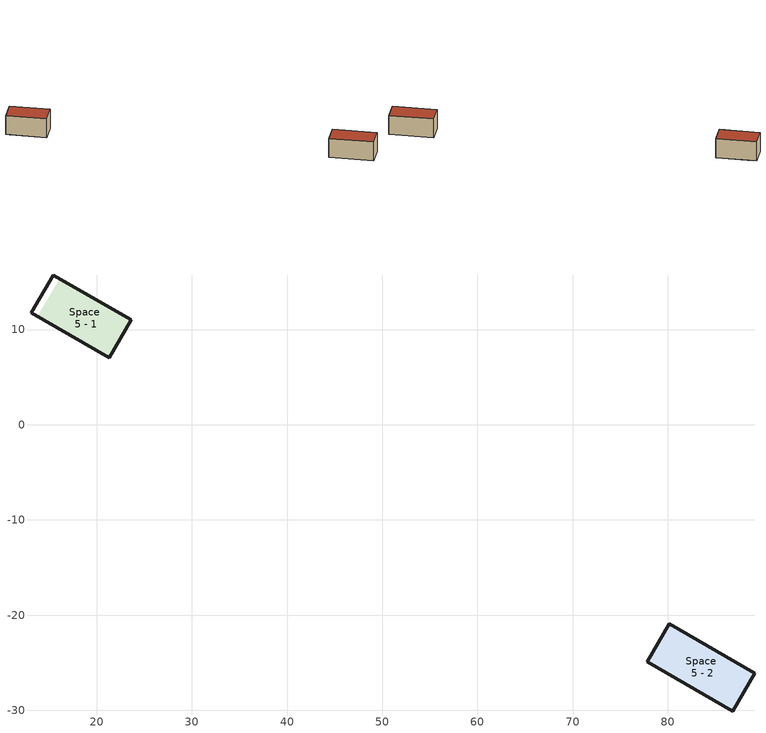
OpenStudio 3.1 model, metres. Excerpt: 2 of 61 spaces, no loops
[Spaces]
Space 5 - 1
 floor to Space 4 - 4 (Interior Floor): 23.61,11.01 21.33,7.05 13.84,11.37 16.12,15.33 z19.51
 wall outside (ASHRAE 189.1-2009 ExtWall Mass ClimateZone 5): 15.43,15.73 13.15,11.77 21.33,7.05 23.61,11.01 15.43,15.73 z19.51:24.38
 roof outside (ASHRAE 189.1-2009 ExtRoof IEAD ClimateZone 2-5): 21.33,7.05 23.61,11.01 15.43,15.73 13.15,11.77 z24.38
Space 5 - 2
 floor to Space 4 - 2: 77.86,-24.88 80.14,-20.93 89.12,-26.11 86.83,-30.07 z19.51
 wall outside (ASHRAE 189.1-2009 ExtWall Mass ClimateZone 5): 77.86,-24.88 86.83,-30.07 89.12,-26.11 80.14,-20.93 77.86,-24.88 z19.51:24.38
 roof outside (ASHRAE 189.1-2009 ExtRoof IEAD ClimateZone 2-5): 86.83,-30.07 89.12,-26.11 80.14,-20.93 77.86,-24.88 z24.38
[Building]
CoorsTEK: North Axis {deg}=30; Space Type=CK Space_Default; Default Construction Set=Default CK Construction; Default Schedule Set=CK Default
[Site]
BROOMFIELD-JEFFCO: Latitude {deg}=39.91; Longitude {deg}=-105.12; Time Zone {hr}=-7; Elevation {m}=1728
[ClimateZones]
Climate Zone Value 1=5B; Climate Zone Institution Name 2=CEC; Climate Zone Document Name 2=California Climate Zone Descriptions; Climate Zone Document Year 2=1995
[SizingPeriod:DesignDay] Barometric Pressure {Pa}=81198; Sky Clearness=0; Snow Indicator=0; Day of Month=21; Daylight Saving Time Indicator=0; Humidity Indicating Type=WetBulb; Dry-Bulb Temperature Range Modifier Type=DefaultMultipliers
Name | Maximum Dry-Bulb Temperature {C} | Daily Dry-Bulb Temperature Range {deltaC} | Humidity Indicating Conditions at Maximum Dry-Bulb | Wind Speed {m/s} | Wind Direction {deg} | Month | Day Type | Solar Model Indicator | ASHRAE Taub | ASHRAE Taud
Denver Centennial  Golden   N Ann Clg .4% Condns DB=>MWB | 33 | 15.2 | 15.7 | 4.9 | 0 | 7 | SummerDesignDay | ASHRAETau | 0.424 | 2.025
Denver Centennial  Golden   N Ann Htg 99.6% Condns DB | -18.8 | 0 | -18.8 | 3 | 340 | 12 | WinterDesignDay | ASHRAEClearSky
[Material]
Name | Roughness | Thickness {m} | Conductivity {W/m-K} | Density {kg/m3} | Specific Heat {J/kg-K} | Thermal Absorptance | Solar Absorptance | Visible Absorptance
Roof Membrane | MediumSmooth | 0.0095 | 0.16 | 1121.29 | 1460
1IN Stucco | MediumRough | 0.0253 | 0.6918 | 1858 | 837
F16 Acoustic tile | MediumSmooth | 0.0191 | 0.06 | 368 | 590
1IN Stucco 3 | Smooth | 0.0253 | 0.6918 | 1858 | 837 | 0.9 | 0.92 | 0.92
8IN Concrete HW 1 | MediumRough | 0.2033 | 1.7296 | 2243 | 837 | 0.9 | 0.65 | 0.65
Wall Insulation [31] 1 | MediumRough | 0.0337 | 0.0432 | 91 | 837 | 0.9 | 0.5 | 0.5
1/2IN Gypsum 1 | Smooth | 0.0127 | 0.16 | 784.9 | 830 | 0.9 | 0.4 | 0.4
MAT-CC05 4 HW CONCRETE 1; MAT-CC05 4 HW CONCRETE 2; MAT-CC05 4 HW CONCRETE 3; MAT-CC05 4 HW CONCRETE 4 | Rough | 0.1016 | 1.311 | 2240 | 836.8 | 0.9 | 0.85 | 0.85
Roof Membrane 1 | VeryRough | 0.0095 | 0.16 | 1121.29 | 1460 | 0.9 | 0.7 | 0.7
Roof Insulation [18] 1 | MediumRough | 0.1693 | 0.049 | 265 | 836.8 | 0.9 | 0.7 | 0.7
Metal Decking 1 | MediumSmooth | 0.0015 | 45.006 | 7680 | 418.4 | 0.9 | 0.6 | 0.6
G01a 19mm gypsum board 1 | MediumSmooth | 0.019 | 0.16 | 800 | 1090 | 0.9 | 0.4 | 0.4
F16 Acoustic tile 1; F16 Acoustic tile 2 | MediumSmooth | 0.0191 | 0.06 | 368 | 590 | 0.9 | 0.3 | 0.3
M11 100mm lightweight concrete 1; M11 100mm lightweight concrete 2 | MediumRough | 0.1016 | 0.53 | 1280 | 840 | 0.9 | 0.5 | 0.5
F08 Metal surface 1 | Smooth | 0.0008 | 45.28 | 7824 | 500 | 0.9 | 0.7 | 0.7
I01 25mm insulation board 1 | MediumRough | 0.0254 | 0.03 | 43 | 1210 | 0.9 | 0.6 | 0.6
G05 25mm wood 1; G05 25mm wood 2 | MediumSmooth | 0.0254 | 0.15 | 608 | 1630 | 0.9 | 0.5 | 0.5
[Material:NoMass] Roughness=Smooth; Thermal Resistance {m2-K/W}=0.1; Thermal Absorptance=0.9; Solar Absorptance=0.8; Visible Absorptance=0.8
CP02 CARPET PAD 1; CP02 CARPET PAD 2; CP02 CARPET PAD 3; CP02 CARPET PAD 4
[Construction]
Interior Floor: F16 Acoustic tile
ASHRAE 189.1-2009 ExtWall Mass ClimateZone 5: 1IN Stucco
ASHRAE 189.1-2009 ExtRoof IEAD ClimateZone 2-5: Roof Membrane
ASHRAE 189.1-2009 ExtWall Mass ClimateZone 6: 1IN Stucco 3, 8IN Concrete HW 1, Wall Insulation [31] 1, 1/2IN Gypsum 1
ExtSlabCarpet 4in ClimateZone 1-8 1: MAT-CC05 4 HW CONCRETE 1, CP02 CARPET PAD 1
ASHRAE 189.1-2009 ExtRoof IEAD ClimateZone 2: Roof Membrane 1, Roof Insulation [18] 1, Metal Decking 1
Interior Wall 1: G01a 19mm gypsum board 1, F04 Wall air space resistance 1, G01a 19mm gypsum board 1
Interior Floor 1: F16 Acoustic tile 1, F05 Ceiling air space resistance 1, M11 100mm lightweight concrete 1
Interior Ceiling 1: M11 100mm lightweight concrete 2, F05 Ceiling air space resistance 2, F16 Acoustic tile 2
ExtSlabCarpet 4in ClimateZone 1-8 2: MAT-CC05 4 HW CONCRETE 2, CP02 CARPET PAD 2
ExtSlabCarpet 4in ClimateZone 1-8 3: MAT-CC05 4 HW CONCRETE 3, CP02 CARPET PAD 3
ExtSlabCarpet 4in ClimateZone 1-8 4: MAT-CC05 4 HW CONCRETE 4, CP02 CARPET PAD 4
ASHRAE 189.1-2009 ExtWindow ClimateZone 10; ASHRAE 189.1-2009 ExtWindow ClimateZone 11: Theoretical Glass [167]
Exterior Door 1: F08 Metal surface 1, I01 25mm insulation board 1
Interior Window 1; Interior Window 2; Interior Window 3; Interior Window 4: Clear 3mm
Interior Door 1: G05 25mm wood 1
Interior Partition 1: G05 25mm wood 2
[WindowMaterial:Glazing] Optical Data Type=SpectralAverage; Thickness {m}=0.003; Back Side Solar Reflectance at Normal Incidence=0; Back Side Visible Reflectance at Normal Incidence=0; Infrared Transmittance at Normal Incidence=0; Dirt Correction Factor for Solar and Visible Transmittance=1; Solar Diffusing=No
Name | Solar Transmittance at Normal Incidence | Front Side Solar Reflectance at Normal Incidence | Visible Transmittance at Normal Incidence | Front Side Visible Reflectance at Normal Incidence | Front Side Infrared Hemispherical Emissivity | Back Side Infrared Hemispherical Emissivity | Conductivity {W/m-K}
Clear 3mm | 0.837 | 0.075 | 0.898 | 0.081 | 0.84 | 0.84 | 0.9
Theoretical Glass [167] | 0.2374 | 0.7126 | 0.2512 | 0.6988 | 0.985 | 0.985 | 2.1073
[DefaultConstructionSet]
Default CK Construction: Default Exterior Surface Constructions=Default Surface Constructions 1; Default Interior Surface Constructions=Default Surface Constructions 2; Default Ground Contact Surface Constructions=Default Surface Constructions 3; Default Exterior SubSurface Constructions=Default Sub Surface Constructions 1; Default Interior SubSurface Constructions=Default Sub Surface Constructions 2; Interior Partition Construction=Interior Partition 1
[DefaultSurfaceConstructions]
Name | Floor Construction | Wall Construction | Roof Ceiling Construction
Default Surface Constructions 1 | ExtSlabCarpet 4in ClimateZone 1-8 1 | ASHRAE 189.1-2009 ExtWall Mass ClimateZone 6 | ASHRAE 189.1-2009 ExtRoof IEAD ClimateZone 2
Default Surface Constructions 2 | Interior Floor 1 | Interior Wall 1 | Interior Ceiling 1
Default Surface Constructions 3 | ExtSlabCarpet 4in ClimateZone 1-8 3 | ExtSlabCarpet 4in ClimateZone 1-8 2 | ExtSlabCarpet 4in ClimateZone 1-8 4
[DefaultSubSurfaceConstructions]
Name | Fixed Window Construction | Operable Window Construction | Door Construction | Tubular Daylight Dome Construction | Tubular Daylight Diffuser Construction
Default Sub Surface Constructions 1 | ASHRAE 189.1-2009 ExtWindow ClimateZone 10 | ASHRAE 189.1-2009 ExtWindow ClimateZone 11 | Exterior Door 1 | Interior Window 1 | Interior Window 2
Default Sub Surface Constructions 2 | Interior Window 3 | Interior Window 4 | Interior Door 1
[Material:AirGap]
Name | Thermal Resistance {m2-K/W}
F04 Wall air space resistance 1 | 0.15
F05 Ceiling air space resistance 1; F05 Ceiling air space resistance 2 | 0.18
[ThermalZone] Use Ideal Air Loads=No
Name | Thermostat
West Stairways | Thermostat Setpoint Dual Setpoint 7
East Stairways | Thermostat Setpoint Dual Setpoint 9
[BuildingStory]
Story 5: Nominal Z Coordinate {m}=19.5072; Nominal Floor to Floor Height {m}=4.8768; Nominal Floor to Ceiling Height {m}=4.8768
[Space]
Name | Space Type | Building Story | Thermal Zone
Space 5 - 2 | Hallway | Story 5 | East Stairways
Space 5 - 1 | Hallway | Story 5 | West Stairways
Space 2
[DefaultScheduleSet] Number of People Schedule=CK Occ; People Activity Level Schedule=CK Activity; Lighting Schedule=CK Light; Electric Equipment Schedule=CK Equip; Infiltration Schedule=CK Infil
CK Default; Corridor Schedule Set
[People:Definition] Number of People Calculation Method=People/Area; Fraction Radiant=0.3
Name | People per Space Floor Area {person/m2}
People Definition CK | 0.05382
Corridor People Definition | 0.010764
[Lights:Definition] Design Level Calculation Method=Watts/Area
Name | Watts per Space Floor Area {W/m2} | Fraction Radiant | Fraction Visible
Lights Definition CK | 9.687519
Corridor Lights Definition | 4.84376 | 0.37 | 0.2
[ElectricEquipment:Definition] Design Level Calculation Method=Watts/Area
Name | Watts per Space Floor Area {W/m2} | Fraction Radiant
Electric Equipment Definition CK | 5.812514
Corridor Electric Equipment Definition | 1.722226 | 0.5
[SpaceType] Default Construction Set=Default CK Construction; Standards Building Type=SecondarySchool
Name | Default Schedule Set | Design Specification Outdoor Air Object | Standards Space Type
CK Space_Default | CK Default | 189.1-2009 - Office - WholeBuilding - Lg Office - CZ4-8 Ventilation 1
Hallway | Corridor Schedule Set | Corridor Ventilation | Corridor
[DesignSpecification:OutdoorAir] Outdoor Air Method=Sum
Name | Outdoor Air Flow per Person {m3/s-person} | Outdoor Air Flow per Floor Area {m3/s-m2}
Corridor Ventilation | 0 | 0.000508
189.1-2009 - Office - WholeBuilding - Lg Office - CZ4-8 Ventilation 1 | 0.00943895
[ThermostatSetpoint:DualSetpoint] Heating Setpoint Temperature Schedule=AHU 1,2,&3 Thermostat Heating; Cooling Setpoint Temperature Schedule=AHU 1,2,&3 Thermostat Cooling
Thermostat Setpoint Dual Setpoint 7; Thermostat Setpoint Dual Setpoint 9
[ZoneVentilation:DesignFlowRate] Schedule=Always On Discrete hvac_library; Design Flow Rate Calculation Method=AirChanges/Hour; Design Flow Rate {m3/s}=0; Flow Rate per Zone Floor Area {m3/s-m2}=0; Flow Rate per Person {m3/s-person}=0; Air Changes per Hour {1/hr}=5; Ventilation Type=Natural; Fan Pressure Rise {Pa}=0; Fan Total Efficiency=1; Constant Term Coefficient=0.606; Temperature Term Coefficient=0.03636; Velocity Term Coefficient=0.1177; Velocity Squared Term Coefficient=0; Minimum Indoor Temperature {C}=18; Maximum Indoor Temperature {C}=100; Delta Temperature {deltaC}=1; Minimum Outdoor Temperature {C}=-100; Maximum Outdoor Temperature {C}=100; Maximum Wind Speed {m/s}=40
Natural Ventilation; Natural Ventilation 1; Natural Ventilation 2; Natural Ventilation 3; Natural Ventilation 4; Natural Ventilation 5; Natural Ventilation 6; Natural Ventilation 7; Natural Ventilation 8; Natural Ventilation 9; Natural Ventilation 10; Natural Ventilation 11; Natural Ventilation 12; Natural Ventilation 13; Natural Ventilation 14; Natural Ventilation 15; Natural Ventilation 16; Natural Ventilation 17; Natural Ventilation 18; Natural Ventilation 19; Natural Ventilation 20; Natural Ventilation 21; Natural Ventilation 22; Natural Ventilation 23; Natural Ventilation 24; Natural Ventilation 25; Natural Ventilation 26
[SpaceInfiltration:DesignFlowRate] Design Flow Rate Calculation Method=Flow/ExteriorArea
Name | Space or SpaceType | Flow per Exterior Surface Area {m3/s-m2}
Default Infiltration | CK Space_Default | 0.000226568
Corridor Infiltration | Hallway | 0.00113386
[People] Multiplier=1
Name | People Definition | Space or SpaceType
Default People | People Definition CK | CK Space_Default
Corridor People | Corridor People Definition | Hallway
[Lights] Fraction Replaceable=1
Name | Lights Definition | Space or SpaceType
Default Lights | Lights Definition CK | CK Space_Default
Corridor Lights | Corridor Lights Definition | Hallway
[ElectricEquipment]
Name | Electric Equipment Definition | Space or SpaceType
Default Electrical Equipment | Electric Equipment Definition CK | CK Space_Default
Corridor Electric Equipment | Corridor Electric Equipment Definition | Hallway
[Schedule:Constant]
Always On Discrete hvac_library: Value=1
[Schedule:Ruleset]
Name | Default Day Schedule | Summer Design Day Schedule | Winter Design Day Schedule
AHU 1,2,&3 Thermostat Heating | Schedule Day 18
AHU 1,2,&3 Thermostat Cooling | Schedule Day 19
CK Occ | Office Bldg Occ Default Schedule | Office Bldg Occ Summer Design Day | Office Bldg Occ Winter Design Day
CK Activity | Office Activity Default Schedule | Office Activity Summer Design Day | Office Activity Winter Design Day
CK Light | Office Bldg Light Default Schedule | Office Bldg Light Summer Design Day | Office Bldg Light Winter Design Day
CK Equip | Office Bldg Equip Default Schedule | Office Bldg Equip Summer Design Day | Office Bldg Equip Winter Design Day
CK Infil | Office Infil Quarter On Default Schedule | Office Infil Quarter On Summer Design Day | Office Infil Quarter On Winter Design Day
[Schedule:Day]
Schedule Day 18: 24, 0, 21.11
Schedule Day 19: 24, 0, 23.33
Office Bldg Occ Default Schedule: 8, 0, 0, 21, 0, 0.1, 24, 0, 0
Office Bldg Occ Summer Design Day; Office Bldg Occ Rule 1 Day Schedule: 8, 0, 0, 16, 0, 0.7, 21, 0, 0.15, 24, 0, 0
Office Bldg Occ Winter Design Day: 24, 0, 0
Office Bldg Occ Rule 2 Day Schedule; Schedule Day 26: 8, 0, 0, 20, 0, 0.15, 24, 0, 0
Office Activity Default Schedule: 24, 0, 120
Office Activity Summer Design Day; Office Activity Winter Design Day: 24, 0, 132
Office Bldg Light Default Schedule: 6, 0, 0.1773, 22, 0, 0.85021, 24, 0, 0.1773
Office Bldg Light Summer Design Day: 6, 0, 0.1773, 22, 0, 0.9, 24, 0, 0.1773
Office Bldg Light Winter Design Day; Office Bldg Light Rule 2 Day Schedule; Schedule Day 10: 24, 0, 0.1773
Office Bldg Light Rule 1 Day Schedule; Schedule Day 33: 24, 0, 1
Office Bldg Equip Default Schedule: 7, 0, 0.15, 19, 0, 0.9, 24, 0, 0.15
Office Bldg Equip Summer Design Day: 8, 0, 0.35, 17, 0, 0.95, 24, 0, 0.35
Office Bldg Equip Winter Design Day: 24, 0, 0.14
Office Bldg Equip Rule 1 Day Schedule: 24, 0, 0.15
Office Bldg Equip Rule 2 Day Schedule: 8, 0, 0.234675, 17, 0, 0.709393, 24, 0, 0.22926
Office Infil Quarter On Default Schedule; Office Infil Quarter On Summer Design Day; Office Infil Quarter On Winter Design Day: 7, 0, 1, 21, 0, 0.5, 24, 0, 1
Schedule Day 22: 6, 0, 0.1773, 18, 0, 0.75, 24, 0, 0.1773
Schedule Day 23; Schedule Day 32: 24, 0, 0.3
Schedule Day 25: 8, 0, 0, 16, 0, 0.92419, 21, 0, 0.534307, 24, 0, 0
Schedule Day 34: 7, 0, 0.25092, 19, 0, 0.812279, 24, 0, 0.2437
Schedule Day 35: 7, 0, 0.15, 19, 0, 0.95, 24, 0, 0.15
Schedule Day 36: 7, 0, 0.15, 19, 0, 0.35, 24, 0, 0.15
[Schedule:Rule] Date Specification Type=DateRange
Name | Schedule Ruleset | Rule Order | Day Schedule | Apply Sunday | Apply Monday | Apply Tuesday | Apply Wednesday | Apply Thursday | Apply Friday | Apply Saturday | Start Month | Start Day | End Month | End Day
CK Occ Rule 3 | CK Occ | 2 | Office Bldg Occ Rule 1 Day Schedule | No | Yes | Yes | Yes | Yes | Yes | No | 1 | 6 | 5 | 9
CK Occ Rule 4 | CK Occ | 3 | Office Bldg Occ Rule 2 Day Schedule | Yes | No | No | No | No | No | Yes | 1 | 6 | 5 | 9
CK Light Rule 4 | CK Light | 3 | Office Bldg Light Rule 1 Day Schedule | No | Yes | Yes | Yes | Yes | Yes | No | 9 | 1 | 12 | 31
CK Light Rule 5 | CK Light | 4 | Office Bldg Light Rule 2 Day Schedule | Yes | No | No | No | No | No | Yes | 1 | 1 | 8 | 31
CK Equip 6 | CK Equip | 5 | Office Bldg Equip Rule 1 Day Schedule | Yes | No | No | No | No | No | Yes | 1 | 1 | 12 | 31
CK Equip Rule 7 | CK Equip | 6 | Office Bldg Equip Rule 2 Day Schedule | No | Yes | Yes | Yes | Yes | Yes | No | 5 | 15 | 7 | 31
CK Light Rule 3 | CK Light | 2 | Schedule Day 10 | Yes |  |  |  |  |  | Yes | 9 | 1 | 12 | 31
CK Light Rule 2 | CK Light | 1 | Schedule Day 22 |  | Yes | Yes | Yes | Yes | Yes |  | 1 | 1 | 8 | 31
CK Light Rule 1 | CK Light | 0 | Schedule Day 23 |  | Yes | Yes | Yes | Yes | Yes |  | 12 | 13 | 1 | 4
CK Occ Rule 2 | CK Occ | 1 | Schedule Day 25 |  | Yes | Yes | Yes | Yes | Yes |  | 8 | 18 | 12 | 12
CK Occ Rule 1 | CK Occ | 0 | Schedule Day 26 | Yes |  |  |  |  |  | Yes | 8 | 18 | 12 | 12
CK Equip Rule 5 | CK Equip | 4 | Schedule Day 32 |  | Yes | Yes | Yes | Yes | Yes |  | 12 | 13 | 1 | 5
CK Equip Rule 4 | CK Equip | 3 | Schedule Day 33 |  | Yes | Yes | Yes | Yes | Yes |  | 8 | 1 | 12 | 13
CK Equip Rule 3 | CK Equip | 2 | Schedule Day 34 |  | Yes | Yes | Yes | Yes | Yes |  | 1 | 7 | 5 | 14
CK Equip Rule 2 | CK Equip | 1 | Schedule Day 35 |  | Yes | Yes | Yes | Yes | Yes |  | 8 | 1 | 8 | 31
CK Equip Rule 1 | CK Equip | 0 | Schedule Day 36 |  | Yes | Yes | Yes | Yes | Yes |  | 12 | 1 | 12 | 13
